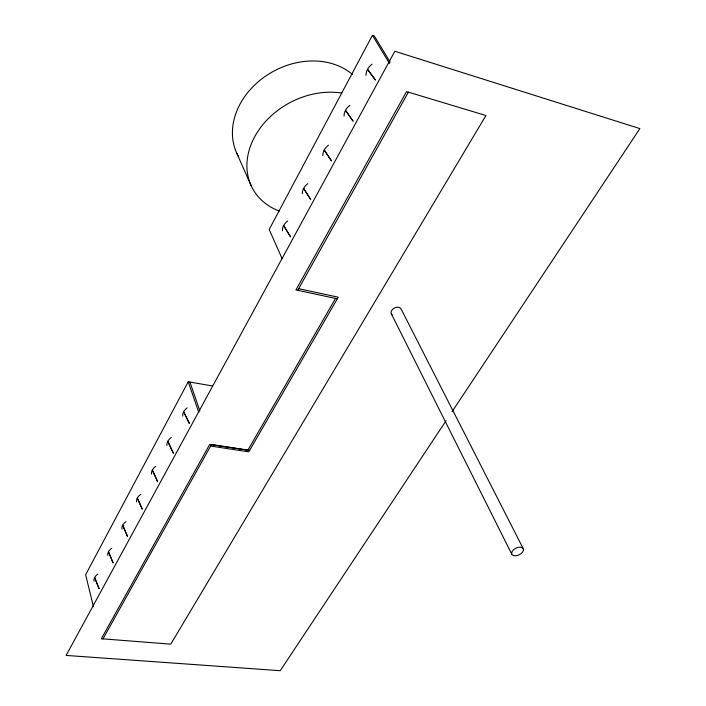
<?xml version="1.0" encoding="UTF-8"?>
<svg xmlns="http://www.w3.org/2000/svg" width="706" height="706" viewBox="0 0 706 706"><rect width="100%" height="100%" fill="white"/><g stroke="black" fill="none" stroke-linecap="round" stroke-linejoin="round"><path stroke-width="1.06" d="M212.338 385.944L188.228 381.778L85.629 574.746L93.457 606.781M390.215 62.181L374.268 35.891L372.433 35.3L269.198 229.468L282.118 258.687M297.755 290.307L408.386 92.151L485.949 115.519L170.773 644.154L102.917 638.859M247.877 450.181L335.553 298.417M446.033 420.785L280.229 670.7L66.117 655.424L394.839 51.256L639.883 128.598L452.131 411.598M249.553 450.349L211.473 444.577L102.944 638.948L101.285 638.815L209.744 444.401L249.589 450.446M210.715 446.077L248.786 451.831L338.253 297.2L298.664 288.683M337.327 298.797L295.929 289.919L406.532 91.656L408.439 92.23M375.363 79.884L367.508 69.329L375.31 79.972M353.044 121.008L345.49 110.33L353 121.097M331.467 160.774L324.195 149.99L331.423 160.853M310.728 199.463L303.58 188.37L310.543 199.33M290.51 236.713L283.627 225.532L290.466 236.792M372.433 35.3L389.483 63.478M523.358 548.897A6.372 3.715 -26 0 0 513.527 549.736A6.372 3.715 -26 0 0 515.733 555.798A6.372 3.715 -26 0 0 523.358 548.897L401.202 309.193A5.463 3.865 -27.1 0 0 393.869 308.319A5.463 3.865 -27.1 0 0 392.183 314.876M391.256 313.667L511.726 554.078M157.376 481.042L152.328 470.046L157.694 481.863M236.686 153.034L251.133 185.634M142.206 509.017L137.308 498.004L142.171 509.07M127.442 536.242L122.694 525.22L127.407 536.295M113.066 562.735L108.468 551.713L113.031 562.797M99.069 588.548L94.613 577.517L99.034 588.601M189.923 382.07L199.833 410.804M188.228 381.778L198.81 412.578M279.285 211.068A73.053 57.707 -28.4 0 1 254.407 137.264A73.053 57.707 -28.4 0 1 341.942 93.104M238.107 155.902A71.235 57.451 -28.8 0 1 264.353 76.989A71.235 57.451 -28.8 0 1 352.453 74.483M365.999 75.357A13.352 10.696 -34.3 0 1 372 64.193M344.069 116.137A13.079 10.387 -31.6 0 1 349.876 105.344M322.854 155.594A12.823 10.078 -29.2 0 1 328.475 145.154M302.327 193.779A12.593 9.778 -27.1 0 1 307.763 183.675M282.435 230.756A12.381 9.478 -25.2 0 1 287.704 220.969M182.775 416.108A11.42 7.995 -18.6 0 1 187.231 407.839M166.96 445.53A11.278 7.766 -17.8 0 1 171.284 437.482M151.578 474.141A11.137 7.545 -17.2 0 1 155.788 466.313M136.602 501.984A11.005 7.325 -16.6 0 1 140.706 494.368M122.032 529.076A10.881 7.122 -16.2 0 1 126.021 521.663M107.85 555.463A10.758 6.919 -15.7 0 1 111.733 548.235M94.03 581.162A10.634 6.733 -15.4 0 1 97.816 574.128M189.393 423.468L183.622 411.757L189.358 423.529M173.341 453.04L167.754 441.312L173.305 453.111"/></g></svg>
